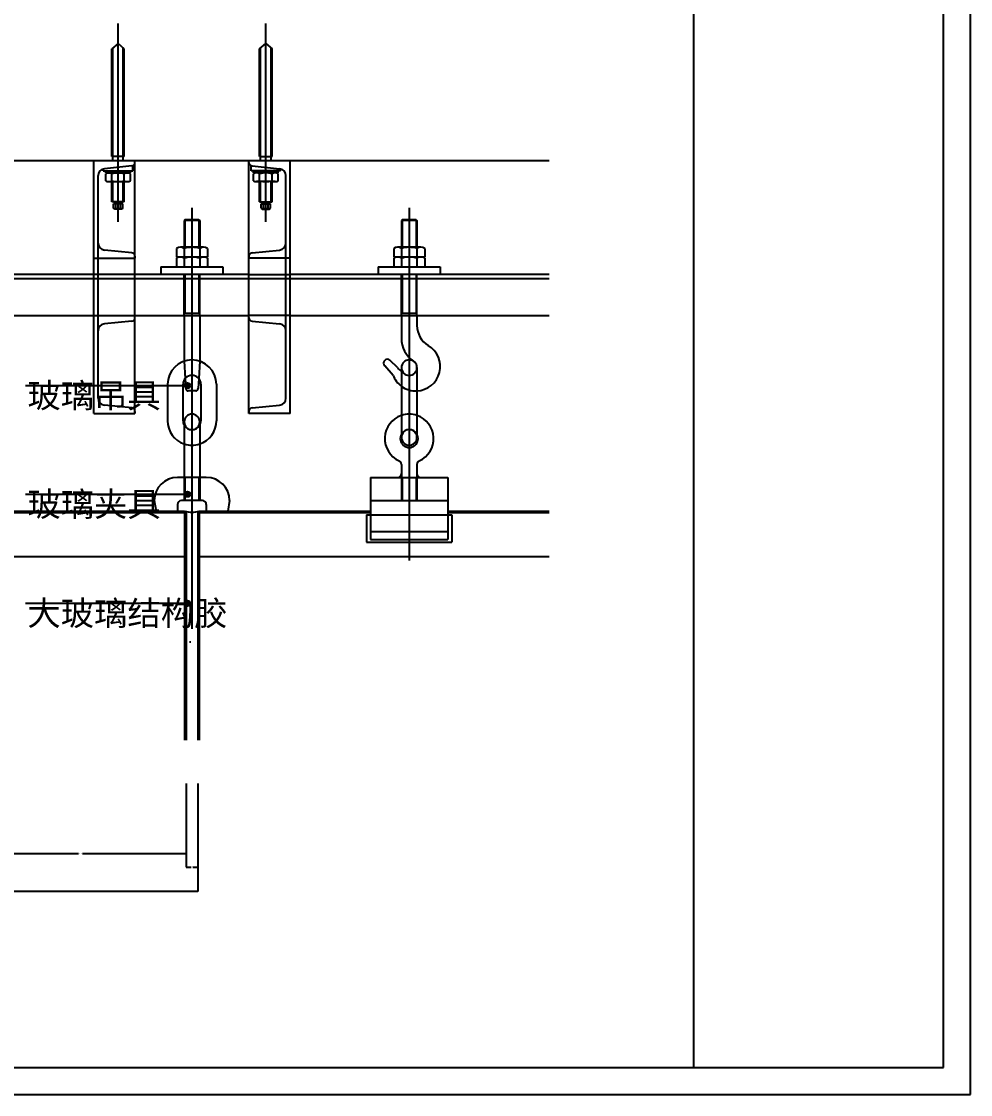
# Model space of a CAD drawing. Header units: metres. Extents: x 0 to 2940, y 0 to 2079.
# Drawn here: x 1717 to 2940, y 0 to 1383 of the extents above; entities that cross this region are included whole.
import ezdxf

# ---------------------------------------------------------------- set-up
doc = ezdxf.new("R2010")
doc.units = ezdxf.units.M
for name, color, linetype in [('ASHADE', 1, 'Continuous'), ('图层1', 8, 'Continuous'), ('图框', 5, 'Continuous'), ('外形', 3, 'Continuous'), ('文字标注1', 4, 'Continuous'), ('轴线', 6, 'Continuous')]:
    doc.layers.add(name, color=color, linetype=linetype)
doc.dimstyles.get("Standard").update_dxf_attribs({"dimtxt": 2.5, "dimasz": 2.5, "dimexe": 1.25, "dimexo": 0.625, "dimtad": 1, "dimcen": 2.5, "dimazin": 3, "dimtfac": 1, "dimtmove": 0, "dimatfit": 3})

# ---------------------------------------------------------------- blocks, each defined once
blk = doc.blocks.new('_CLOSEDFILLED')
at = {"color": 0, "linetype": 'BYBLOCK'}
blk.add_solid([(-1, 0.2), (0, 0), (-1, -0.2)], dxfattribs=at)
blk = doc.blocks.new('*D28')
for p, q in [((1928.95, 401.13), (1928.95, 293.31)), ((1943.95, 401.13), (1943.95, 293.31)), ((1929.2, 293.31), (1935.45, 293.31)), ((1937.45, 293.31), (1943.7, 293.31))]:
    blk.add_line(p, q)
at = {"layer": 'Defpoints'}
for p in [(1928.95, 401.13), (1943.95, 401.13), (1928.95, 293.31)]:
    blk.add_point(p, dxfattribs=at)
at = {"xscale": 0.25, "yscale": 0.25, "rotation": 180}
blk.add_blockref('_CLOSEDFILLED', (1928.95, 293.31), dxfattribs=at)
at = {"xscale": 0.25, "yscale": 0.25}
blk.add_blockref('_CLOSEDFILLED', (1943.95, 293.31), dxfattribs=at)
at = {"insert": (1936.45, 293.31), "char_height": 1, "attachment_point": 5}
blk.add_mtext('15', dxfattribs=at)
blk = doc.blocks.new('*D29')
for p, q in [((818.95, 401.13), (818.95, 261.81)), ((1943.95, 401.13), (1943.95, 261.81)), ((1379.45, 261.81), (818.7, 261.81)), ((1944.2, 261.81), (1383.45, 261.81))]:
    blk.add_line(p, q)
at = {"layer": 'Defpoints'}
for p in [(818.95, 401.13), (1943.95, 401.13), (1943.95, 261.81)]:
    blk.add_point(p, dxfattribs=at)
at = {"xscale": 0.25, "yscale": 0.25}
blk.add_blockref('_CLOSEDFILLED', (818.95, 261.81), dxfattribs=at)
at = {"xscale": 0.25, "yscale": 0.25, "rotation": 180}
blk.add_blockref('_CLOSEDFILLED', (1943.95, 261.81), dxfattribs=at)
at = {"insert": (1381.45, 261.81), "char_height": 1, "attachment_point": 5}
blk.add_mtext('1125', dxfattribs=at)
blk = doc.blocks.new('*D31')
for p, q in [((1656.45, 401.13), (1656.45, 310.81)), ((1928.95, 401.13), (1928.95, 310.81)), ((1656.7, 310.81), (1790.2, 310.81)), ((1795.2, 310.81), (1928.7, 310.81))]:
    blk.add_line(p, q)
at = {"layer": 'Defpoints'}
for p in [(1656.45, 401.13), (1928.95, 401.13), (1656.45, 310.81)]:
    blk.add_point(p, dxfattribs=at)
at = {"xscale": 0.25, "yscale": 0.25, "rotation": 180}
blk.add_blockref('_CLOSEDFILLED', (1656.45, 310.81), dxfattribs=at)
at = {"xscale": 0.25, "yscale": 0.25}
blk.add_blockref('_CLOSEDFILLED', (1928.95, 310.81), dxfattribs=at)
at = {"insert": (1792.7, 310.81), "char_height": 1, "attachment_point": 5}
blk.add_mtext('272,5', dxfattribs=at)

msp = doc.modelspace()

# ---------------------------------------------------------------- hatches: boundary and pattern name
at = {"layer": 'ASHADE'}
h = msp.add_hatch(dxfattribs=at)
h.set_pattern_fill('SOLID')
h.paths.add_polyline_path([(1927.17, 914.06, 1), (1934.17, 914.06, 1)])
h = msp.add_hatch(dxfattribs=at)
h.set_pattern_fill('SOLID')
h.paths.add_polyline_path([(1927.17, 773.97, 1), (1934.17, 773.97, 1)])
h = msp.add_hatch(dxfattribs=at)
h.set_pattern_fill('SOLID')
h.paths.add_polyline_path([(1927.17, 633.35, 1), (1934.17, 633.35, 1)])
at = {"layer": '图层1'}
h = msp.add_hatch(dxfattribs=at)
h.set_pattern_fill('ANSI31', scale=500)
h.paths.add_polyline_path([(1281.45, 1534.2), (1354.95, 1534.2), (1354.95, 1554.2), (1407.95, 1554.2), (1407.95, 1534.2), (1481.45, 1534.2), (1481.45, 1324.2), (1407.95, 1324.2), (1407.95, 1204.2), (1834.56, 1204.2), (1834.56, 1209.54), (1833.23, 1209.54), (1833.23, 1348.2), (1841.23, 1354.87), (1849.23, 1348.2), (1849.23, 1209.54), (1847.9, 1209.54), (1847.9, 1204.2), (2025.01, 1204.2), (2025.01, 1209.54), (2023.68, 1209.54), (2023.68, 1348.2), (2031.68, 1354.87), (2039.68, 1348.2), (2039.68, 1209.54), (2038.34, 1209.54), (2038.34, 1204.2), (2396.78, 1204.2), (2396.78, 1590.02), (366.12, 1590.02), (366.12, 1204.2), (724.56, 1204.2), (724.56, 1209.54), (723.23, 1209.54), (723.23, 1348.2), (731.23, 1354.87), (739.23, 1348.2), (739.23, 1209.54), (737.9, 1209.54), (737.9, 1204.2), (915.01, 1204.2), (915.01, 1209.54), (913.68, 1209.54), (913.68, 1348.2), (921.68, 1354.87), (929.68, 1348.2), (929.68, 1209.54), (928.34, 1209.54), (928.34, 1204.2), (1354.95, 1204.2), (1354.95, 1324.2), (1317.88, 1324.2), (1273.3, 1288.64), (1240.23, 1288.64), (1240.23, 1277.97), (1172.69, 1277.97), (1172.69, 1328.14), (1240.23, 1328.14), (1240.23, 1288.64), (1273.3, 1288.64), (1317.88, 1324.2), (1281.45, 1324.2)])
h = msp.add_hatch(dxfattribs=at)
h.set_pattern_fill('AR-RROOF', scale=150)
h.paths.add_polyline_path([(816.95, 750.24), (596.45, 750.24), (596.45, 747.24), (601.45, 747.24), (601.45, 712.24), (491.45, 712.24), (491.45, 747.24), (496.45, 747.24), (496.45, 750.24), (366.12, 750.24), (366.12, 456.75), (816.95, 456.75)])
h.paths.add_polyline_path([(1926.95, 750.24), (1706.45, 750.24), (1706.45, 747.24), (1711.45, 747.24), (1711.45, 712.24), (1601.45, 712.24), (1601.45, 747.24), (1606.45, 747.24), (1606.45, 750.24), (1423.71, 750.24), (1423.71, 700.41, -0.41), (1427.21, 696.91, -1), (1420.21, 696.91, -0.41), (1423.71, 700.41), (1423.71, 750.24), (1156.45, 750.24), (1156.45, 747.24), (1161.45, 747.24), (1161.45, 712.24), (1051.45, 712.24), (1051.45, 747.24), (1056.45, 747.24), (1056.45, 750.24), (835.95, 750.24), (835.95, 456.75), (1926.95, 456.75)])
h.paths.add_polyline_path([(2396.78, 750.24), (2266.45, 750.24), (2266.45, 747.24), (2271.45, 747.24), (2271.45, 712.24), (2161.45, 712.24), (2161.45, 747.24), (2166.45, 747.24), (2166.45, 750.24), (1945.95, 750.24), (1945.95, 456.75), (2396.78, 456.75)])
h = msp.add_hatch(dxfattribs=at)
h.set_pattern_fill('AR-SAND', scale=5)
h.paths.add_polyline_path([(1943.95, 750.24), (1945.95, 752.24, -0.15), (1926.95, 752.24), (1928.95, 750.24), (1928.95, 456.75), (1943.95, 456.75)])

# ---------------------------------------------------------------- linework, layer by layer
for p, q in [((1841.23, 1354.87), (1833.23, 1348.2)), ((1833.23, 1209.54), (1833.23, 1348.2)), ((1834.56, 1204.2), (1834.56, 1349.31)), ((1849.23, 1348.2), (1841.23, 1354.87)), ((1847.9, 1204.2), (1847.9, 1349.31)), ((1849.23, 1209.54), (1849.23, 1348.2)), ((2023.68, 1348.2), (2031.68, 1354.87)), ((2023.68, 1209.54), (2023.68, 1348.2)), ((2025.01, 1204.2), (2025.01, 1349.31)), ((2031.68, 1354.87), (2039.68, 1348.2)), ((2038.34, 1204.2), (2038.34, 1349.31)), ((2039.68, 1209.54), (2039.68, 1348.2)), ((1849.23, 1209.54), (1833.23, 1209.54)), ((2023.68, 1209.54), (2039.68, 1209.54)), ((1927.45, 1127.7), (1926.45, 1126.7)), ((1926.45, 1126.7), (1926.45, 1092.33)), ((1946.45, 1126.7), (1926.45, 1126.7)), ((1945.45, 1127.7), (1927.45, 1127.7)), ((1927.45, 1126.7), (1927.45, 1092.33)), ((1945.45, 1127.7), (1946.45, 1126.7)), ((1945.45, 1126.7), (1945.45, 1092.33)), ((1946.45, 1126.7), (1946.45, 1092.33)), ((2207.45, 1127.7), (2206.45, 1126.7)), ((2206.45, 1126.7), (2206.45, 1092.33)), ((2206.45, 1126.7), (2206.45, 1092.33)), ((2226.45, 1126.7), (2206.45, 1126.7)), ((2225.45, 1127.7), (2207.45, 1127.7)), ((2207.45, 1126.7), (2207.45, 1092.33)), ((2225.45, 1127.7), (2226.45, 1126.7)), ((2225.45, 1126.7), (2225.45, 1092.33)), ((2226.45, 1126.7), (2226.45, 1092.33)), ((2226.45, 1126.7), (2226.45, 1092.33)), ((1916.47, 1090.89), (1916.47, 1079.76)), ((1956.44, 1079.76), (1916.47, 1079.76)), ((1951.44, 1092.33), (1921.47, 1092.33)), ((1926.46, 1090.89), (1926.46, 1079.76)), ((1946.45, 1090.89), (1946.45, 1079.76)), ((1956.44, 1090.89), (1956.44, 1079.76)), ((2196.47, 1090.89), (2196.47, 1079.76)), ((2236.44, 1079.76), (2196.47, 1079.76)), ((2231.44, 1092.33), (2201.47, 1092.33)), ((2206.46, 1090.89), (2206.46, 1079.76)), ((2226.45, 1090.89), (2226.45, 1079.76)), ((2236.44, 1090.89), (2236.44, 1079.76)), ((1896.45, 1067.2), (1976.45, 1067.2)), ((1896.45, 1067.2), (1896.45, 1057.2)), ((1916.47, 1078.33), (1916.47, 1067.2)), ((1926.46, 1078.33), (1926.46, 1067.2)), ((1946.45, 1078.33), (1946.45, 1067.2)), ((1956.44, 1078.33), (1956.44, 1067.2)), ((1976.45, 1067.2), (1976.45, 1057.2)), ((2176.45, 1067.2), (2256.45, 1067.2)), ((2176.45, 1067.2), (2176.45, 1057.2)), ((2196.47, 1078.33), (2196.47, 1067.2)), ((2206.46, 1078.33), (2206.46, 1067.2)), ((2226.45, 1078.33), (2226.45, 1067.2)), ((2236.44, 1078.33), (2236.44, 1067.2)), ((2256.45, 1067.2), (2256.45, 1057.2)), ((1926.45, 1004.2), (1926.45, 975.15)), ((1926.45, 1004.2), (1926.45, 945.57)), ((1946.45, 1004.2), (1946.45, 945.57)), ((1946.45, 1004.2), (1946.45, 991.52)), ((2206.45, 1004.2), (2206.45, 975.15)), ((2206.45, 1004.2), (2206.45, 975.15)), ((2226.45, 1004.2), (2226.45, 991.52)), ((2226.45, 1004.2), (2226.45, 991.52)), ((2201.67, 936.74), (2191.71, 946.61)), ((2195.63, 927.2), (2184.93, 939.66)), ((1706.45, 750.24), (1926.95, 750.24)), ((1926.95, 750.24), (1927.95, 751.24)), ((1926.95, 750.24), (1926.95, 456.75)), ((1945.95, 750.24), (1944.95, 751.24)), ((1945.95, 750.24), (1945.95, 456.75)), ((1945.95, 750.24), (2166.45, 750.24)), ((2266.45, 750.24), (2396.78, 750.24))]:
    msp.add_line(p, q)
for centre, radius, start, end in [((1921.47, 1082.93), 9.39, 57.86, 122.14), ((1921.47, 1070.37), 9.39, 57.86, 122.14), ((1936.45, 1056.92), 35.4, 73.61, 106.39), ((1936.45, 1044.36), 35.4, 73.61, 106.39), ((1951.44, 1082.93), 9.39, 57.86, 122.14), ((1951.44, 1070.37), 9.39, 57.86, 122.14), ((2201.47, 1082.93), 9.39, 57.86, 122.14), ((2201.47, 1070.37), 9.39, 57.86, 122.14), ((2216.45, 1056.92), 35.4, 73.61, 106.39), ((2216.45, 1044.36), 35.4, 73.61, 106.39), ((2231.44, 1082.93), 9.39, 57.86, 122.14), ((2231.44, 1070.37), 9.39, 57.86, 122.14), ((2256.45, 991.52), 30, 180, 239.19), ((2242.45, 975.15), 36, 180, 235.58), ((2224.95, 938.7), 31.5, 272.73, 59.19), ((2188.32, 943.13), 4.85, 45.71, 225.71), ((2224.95, 938.7), 31.5, 201.41, 234.03), ((2243.02, 975.98), 57, 223.5, 230.1), ((1936.45, 782.21), 31.44, 252.41, 287.59)]:
    msp.add_arc(centre, radius, start, end)
at = {"layer": 'ASHADE'}
for p, q in [((2206.45, 937.2), (2206.45, 847.2)), ((2226.45, 937.2), (2226.45, 847.2)), ((1721.94, 914.06), (1930.67, 914.06)), ((1904.95, 915.7), (1904.95, 868.7)), ((1924.95, 868.7), (1924.95, 915.7)), ((1927.78, 923.26), (1928.57, 910.06)), ((1945.13, 923.26), (1944.34, 910.06)), ((1947.95, 915.7), (1947.95, 868.7)), ((1967.95, 915.7), (1967.95, 868.7)), ((1941.35, 907.24), (1931.56, 907.24)), ((1926.45, 867.2), (1926.45, 795.7)), ((1946.45, 867.2), (1946.45, 795.7)), ((2206.45, 812.43), (2206.45, 795.7)), ((2226.45, 812.43), (2226.45, 795.7)), ((1954.95, 795.7), (1917.95, 795.7)), ((2166.45, 795.7), (2166.45, 715.7)), ((2166.45, 795.7), (2266.45, 795.7)), ((2266.45, 795.7), (2266.45, 715.7)), ((1721.94, 773.97), (1930.67, 773.97)), ((1887.95, 765.7), (1890.11, 752.24)), ((1949.95, 765.7), (1922.95, 765.7)), ((1984.95, 765.7), (1982.8, 752.24)), ((1917.95, 760.7), (1917.95, 752.24)), ((1954.95, 760.7), (1954.95, 752.24)), ((2161.45, 747.24), (2161.45, 712.24)), ((2161.45, 747.24), (2166.45, 747.24)), ((2266.45, 747.24), (2271.45, 747.24)), ((2271.45, 747.24), (2271.45, 712.24)), ((2161.45, 712.24), (2271.45, 712.24)), ((2166.45, 715.7), (2266.45, 715.7)), ((1721.94, 633.35), (1930.67, 633.35))]:
    msp.add_line(p, q, dxfattribs=at)
for centre in [(1930.67, 914.06), (1930.67, 773.97), (1930.67, 633.35)]:
    msp.add_circle(centre, 3.5, dxfattribs=at)
for centre, radius, start, end in [((1936.45, 915.7), 31.5, 0, 180), ((2216.45, 937.2), 10, 0, 180), ((1936.45, 915.7), 11.5, 0, 180), ((1931.56, 910.24), 3, 183.41, 270), ((1941.35, 910.24), 3, 270, 356.59), ((1936.45, 867.2), 10, 0, 180), ((2216.45, 845.7), 31.5, 108.51, 245.73), ((2216.45, 845.7), 31.5, 294.27, 71.49), ((1936.45, 868.7), 31.5, 180, 251.49), ((1936.45, 868.7), 11.5, 180, 209.59), ((1936.45, 868.7), 31.5, 288.51, 0), ((1936.45, 868.7), 11.5, 330.41, 0), ((2216.45, 845.7), 11.5, 150.41, 29.59), ((2216.45, 847.2), 10, 180, 0), ((2201.45, 812.43), 5, 0, 65.73), ((2231.45, 812.43), 5, 114.27, 180), ((1917.95, 765.7), 30, 90, 180), ((1954.95, 765.7), 30, 360, 90), ((2201.45, 800.7), 5, 270, 0), ((2231.45, 800.7), 5, 180, 270), ((1922.95, 760.7), 5, 90, 180), ((1949.95, 760.7), 5, 0, 90)]:
    msp.add_arc(centre, radius, start, end, dxfattribs=at)
at = {"layer": '图层1'}
for p, q in [((2940, 0), (2940, 2079)), ((1862.95, 1201.65), (1862.95, 1204.2)), ((2009.95, 1201.65), (2009.95, 1204.2)), ((1822.15, 1190.87), (1822.15, 1193.54)), ((1822.15, 1190.87), (1860.31, 1190.87)), ((1858.9, 1197.17), (1823.56, 1193.64)), ((1825.24, 1188.2), (1825.24, 1190.87)), ((1857.22, 1188.2), (1857.22, 1190.87)), ((1860.31, 1190.87), (1860.31, 1197.55)), ((2012.6, 1190.87), (2012.6, 1197.55)), ((2050.76, 1190.87), (2012.6, 1190.87)), ((2014.01, 1197.17), (2049.35, 1193.64)), ((2015.69, 1188.2), (2015.69, 1190.87)), ((2047.66, 1188.2), (2047.66, 1190.87)), ((2050.76, 1190.87), (2050.76, 1193.54)), ((1815.45, 897.72), (1815.45, 1184.68)), ((1825.24, 1188.2), (1857.22, 1188.2)), ((1825.24, 1178.15), (1825.24, 1187.05)), ((1829.24, 1177), (1853.22, 1177)), ((1833.23, 1150.87), (1833.23, 1177)), ((1833.24, 1178.15), (1833.24, 1187.05)), ((1834.56, 1150.87), (1834.56, 1177)), ((1847.9, 1150.87), (1847.9, 1177)), ((1849.22, 1178.15), (1849.22, 1187.05)), ((1849.23, 1150.87), (1849.23, 1177)), ((1857.22, 1178.15), (1857.22, 1187.05)), ((2047.66, 1188.2), (2015.69, 1188.2)), ((2015.69, 1178.15), (2015.69, 1187.05)), ((2043.67, 1177), (2019.69, 1177)), ((2023.68, 1150.87), (2023.68, 1177)), ((2023.69, 1178.15), (2023.69, 1187.05)), ((2025.01, 1150.87), (2025.01, 1177)), ((2038.34, 1150.87), (2038.34, 1177)), ((2039.67, 1178.15), (2039.67, 1187.05)), ((2039.68, 1150.87), (2039.68, 1177)), ((2047.66, 1178.15), (2047.66, 1187.05)), ((2057.45, 897.72), (2057.45, 1184.68)), ((1849.23, 1150.87), (1833.23, 1150.87)), ((1837.23, 1150.87), (1837.23, 1148.2)), ((1845.23, 1150.87), (1845.23, 1148.2)), ((2023.68, 1150.87), (2039.68, 1150.87)), ((2027.68, 1150.87), (2027.68, 1148.2)), ((2035.68, 1150.87), (2035.68, 1148.2)), ((1835.23, 1142.87), (1835.23, 1148.2)), ((1847.23, 1148.2), (1835.23, 1148.2)), ((1836.56, 1141.54), (1835.23, 1142.87)), ((1845.9, 1141.54), (1836.56, 1141.54)), ((1838.23, 1142.87), (1838.23, 1148.2)), ((1844.23, 1142.87), (1844.23, 1148.2)), ((1847.23, 1142.87), (1845.9, 1141.54)), ((1847.23, 1142.87), (1847.23, 1148.2)), ((2025.68, 1148.2), (2037.68, 1148.2)), ((2025.68, 1142.87), (2025.68, 1148.2)), ((2025.68, 1142.87), (2027.01, 1141.54)), ((2027.01, 1141.54), (2036.34, 1141.54)), ((2028.68, 1142.87), (2028.68, 1148.2)), ((2034.68, 1142.87), (2034.68, 1148.2)), ((2036.34, 1141.54), (2037.68, 1142.87)), ((2037.68, 1142.87), (2037.68, 1148.2)), ((1858.9, 1085.23), (1823.56, 1088.77)), ((1862.95, 1080.76), (1862.95, 1078.2)), ((2009.95, 1080.76), (2009.95, 1078.2)), ((2014.01, 1085.23), (2049.35, 1088.77)), ((1809.95, 1078.2), (1862.95, 1078.2)), ((2062.95, 1078.2), (2009.95, 1078.2)), ((2396.78, 1051.7), (752.95, 1051.7)), ((1862.95, 1057.2), (1809.95, 1057.2)), ((1926.45, 1004.2), (1926.45, 1057.2)), ((1927.45, 1057.2), (1927.45, 1007.2)), ((1945.45, 1057.2), (1945.45, 1007.2)), ((1946.45, 1004.2), (1946.45, 1057.2)), ((2009.95, 1057.2), (2062.95, 1057.2)), ((2206.45, 1004.2), (2206.45, 1057.2)), ((2207.45, 1057.2), (2207.45, 1007.2)), ((2225.45, 1057.2), (2225.45, 1007.2)), ((2226.45, 1004.2), (2226.45, 1057.2)), ((1809.95, 1004.2), (1862.95, 1004.2)), ((1858.9, 997.17), (1823.56, 993.64)), ((1862.95, 1001.65), (1862.95, 1004.2)), ((1926.45, 1007.2), (1946.45, 1007.2)), ((2062.95, 1004.2), (2009.95, 1004.2)), ((2009.95, 1001.65), (2009.95, 1004.2)), ((2014.01, 997.17), (2049.35, 993.64)), ((2206.45, 1007.2), (2226.45, 1007.2)), ((1926.45, 945.57), (1927.78, 923.26)), ((1946.45, 945.57), (1945.13, 923.26)), ((1858.9, 885.23), (1823.56, 888.77)), ((2014.01, 885.23), (2049.35, 888.77)), ((1862.95, 880.76), (1862.95, 878.2)), ((2009.95, 880.76), (2009.95, 878.2)), ((1926.45, 795.7), (1926.45, 765.7)), ((1927.45, 795.7), (1927.45, 765.7)), ((1945.45, 795.7), (1945.45, 765.7)), ((1946.45, 795.7), (1946.45, 765.7)), ((2206.45, 795.7), (2206.45, 765.7)), ((2207.45, 795.7), (2207.45, 765.7)), ((2225.45, 795.7), (2225.45, 765.7)), ((2226.45, 795.7), (2226.45, 765.7)), ((2166.45, 765.7), (2266.45, 765.7)), ((2166.45, 747.24), (2266.45, 747.24)), ((2166.45, 725.7), (2266.45, 725.7)), ((0, 0), (2940, 0))]:
    msp.add_line(p, q, dxfattribs=at)
for centre, radius, start, end in [((1824.45, 1184.68), 9, 95.71, 180), ((1858.45, 1201.65), 4.5, 275.71, 0), ((2014.45, 1201.65), 4.5, 180, 264.29), ((2048.45, 1184.68), 9, 360, 84.29), ((1829.24, 1180.69), 7.51, 57.86, 122.14), ((1829.24, 1184.52), 7.51, 237.86, 302.14), ((1841.23, 1159.88), 28.32, 73.61, 106.39), ((1841.23, 1205.33), 28.32, 253.61, 286.39), ((1849.22, 1178.15), 0, 25.73, 90), ((1853.22, 1180.69), 7.51, 57.86, 122.14), ((1853.22, 1184.52), 7.51, 237.86, 302.14), ((2019.69, 1180.69), 7.51, 57.86, 122.14), ((2019.69, 1184.52), 7.51, 237.86, 302.14), ((2031.68, 1159.88), 28.32, 73.61, 106.39), ((2031.68, 1205.33), 28.32, 253.61, 286.39), ((2023.69, 1178.15), 0, 90, 154.27), ((2043.67, 1180.69), 7.51, 57.86, 122.14), ((2043.67, 1184.52), 7.51, 237.86, 302.14), ((1836.73, 1144.22), 2.02, 222.07, 317.93), ((1841.23, 1149.29), 7.08, 244.94, 295.06), ((1845.73, 1144.22), 2.02, 222.07, 317.93), ((2027.18, 1144.22), 2.02, 222.07, 317.93), ((2031.68, 1149.29), 7.08, 244.94, 295.06), ((2036.18, 1144.22), 2.02, 222.07, 317.93), ((1824.45, 1097.72), 9, 180, 264.29), ((2048.45, 1097.72), 9, 275.71, 0), ((1858.45, 1080.76), 4.5, 0, 84.29), ((2014.45, 1080.76), 4.5, 95.71, 180), ((1858.45, 1001.65), 4.5, 275.71, 0), ((2014.45, 1001.65), 4.5, 180, 264.29), ((1824.45, 984.68), 9, 95.71, 180), ((2048.45, 984.68), 9, 0, 84.29), ((2216.45, 937.2), 10, 180, 0), ((2243.02, 975.98), 57, 230.1, 235.58), ((2224.95, 938.7), 31.5, 234.03, 272.73), ((1824.45, 897.72), 9, 180, 264.29), ((2048.45, 897.72), 9, 275.71, 0), ((1858.45, 880.76), 4.5, 0, 84.29), ((2014.45, 880.76), 4.5, 95.71, 180), ((2216.45, 845.7), 31.5, 71.49, 108.51), ((1936.45, 867.2), 10, 180, 0), ((1936.45, 868.7), 11.5, 209.59, 330.41), ((2216.45, 845.7), 11.5, 29.59, 150.41), ((2216.45, 847.2), 10, 0, 180), ((1936.45, 868.7), 31.5, 251.49, 288.51)]:
    msp.add_arc(centre, radius, start, end, dxfattribs=at)
at = {"layer": '图框'}
for p, q in [((2905, 35), (2905, 2044)), ((35, 35), (2905, 35))]:
    msp.add_line(p, q, dxfattribs=at)
at = {"layer": '外形'}
for p, q in [((2583.56, 35), (2583.56, 2044)), ((1407.95, 1204.2), (2396.78, 1204.2))]:
    msp.add_line(p, q, dxfattribs=at)
at = {"layer": '文字标注1'}
for p, q in [((1809.95, 878.2), (1809.95, 1204.2)), ((1862.95, 878.2), (1862.95, 1204.2)), ((2009.95, 878.2), (2009.95, 1204.2)), ((2062.95, 878.2), (2062.95, 1204.2)), ((1809.95, 1057.2), (1407.95, 1057.2)), ((2009.95, 1057.2), (1862.95, 1057.2)), ((2396.78, 1057.2), (2062.95, 1057.2)), ((1407.95, 1004.2), (1809.95, 1004.2)), ((1862.95, 1004.2), (2009.95, 1004.2)), ((2062.95, 1004.2), (2396.78, 1004.2)), ((1809.95, 878.2), (1862.95, 878.2)), ((2062.95, 878.2), (2009.95, 878.2)), ((1706.45, 752.24), (1926.95, 752.24)), ((1926.95, 752.24), (1928.95, 750.24)), ((1928.95, 750.24), (1928.95, 456.75)), ((1945.95, 752.24), (1943.95, 750.24)), ((1943.95, 750.24), (1943.95, 456.75)), ((1945.95, 752.24), (2166.45, 752.24)), ((2266.45, 752.24), (2396.78, 752.24))]:
    msp.add_line(p, q, dxfattribs=at)
at = {"layer": '轴线'}
for p, q in [((1841.23, 1125.27), (1841.23, 1380.97)), ((2031.68, 1125.27), (2031.68, 1380.97)), ((1936.45, 1143.06), (1936.45, 600.33)), ((2216.45, 1143.06), (2216.45, 688.4))]:
    msp.add_line(p, q, dxfattribs=at)

# ---------------------------------------------------------------- texts
at = {"layer": 'ASHADE', "char_height": 31.5, "attachment_point": 1}
for s, insert in [('{\\fSystem|b0|i0|c134|p32;玻璃吊具}', (1724.36, 917)), ('{\\fSystem|b0|i0|c134|p32;玻璃夹具}', (1724.36, 776.9)), ('{\\fSystem|b0|i0|c134|p32;大玻璃结构胶}', (1724.36, 636.28))]:
    msp.add_mtext(s, dxfattribs=dict(at, insert=insert))

# ---------------------------------------------------------------- dimensions: what is measured, and where the dimension line sits
for base, p1, p2, picture, middle in [((1943.95, 261.81), (1943.95, 401.13), (818.95, 401.13), '*D29', (1381.45, 261.81)), ((1656.45, 310.81), (1656.45, 401.13), (1928.95, 401.13), '*D31', (1792.7, 310.81)), ((1928.95, 293.31), (1928.95, 401.13), (1943.95, 401.13), '*D28', (1936.45, 293.31))]:
    dim = msp.add_linear_dim(base=base, p1=p1, p2=p2, dimstyle='Standard')
    dim.commit()
    dim.dimension.update_dxf_attribs({"geometry": picture, "text_midpoint": middle})

doc.saveas('drawing.dxf')
